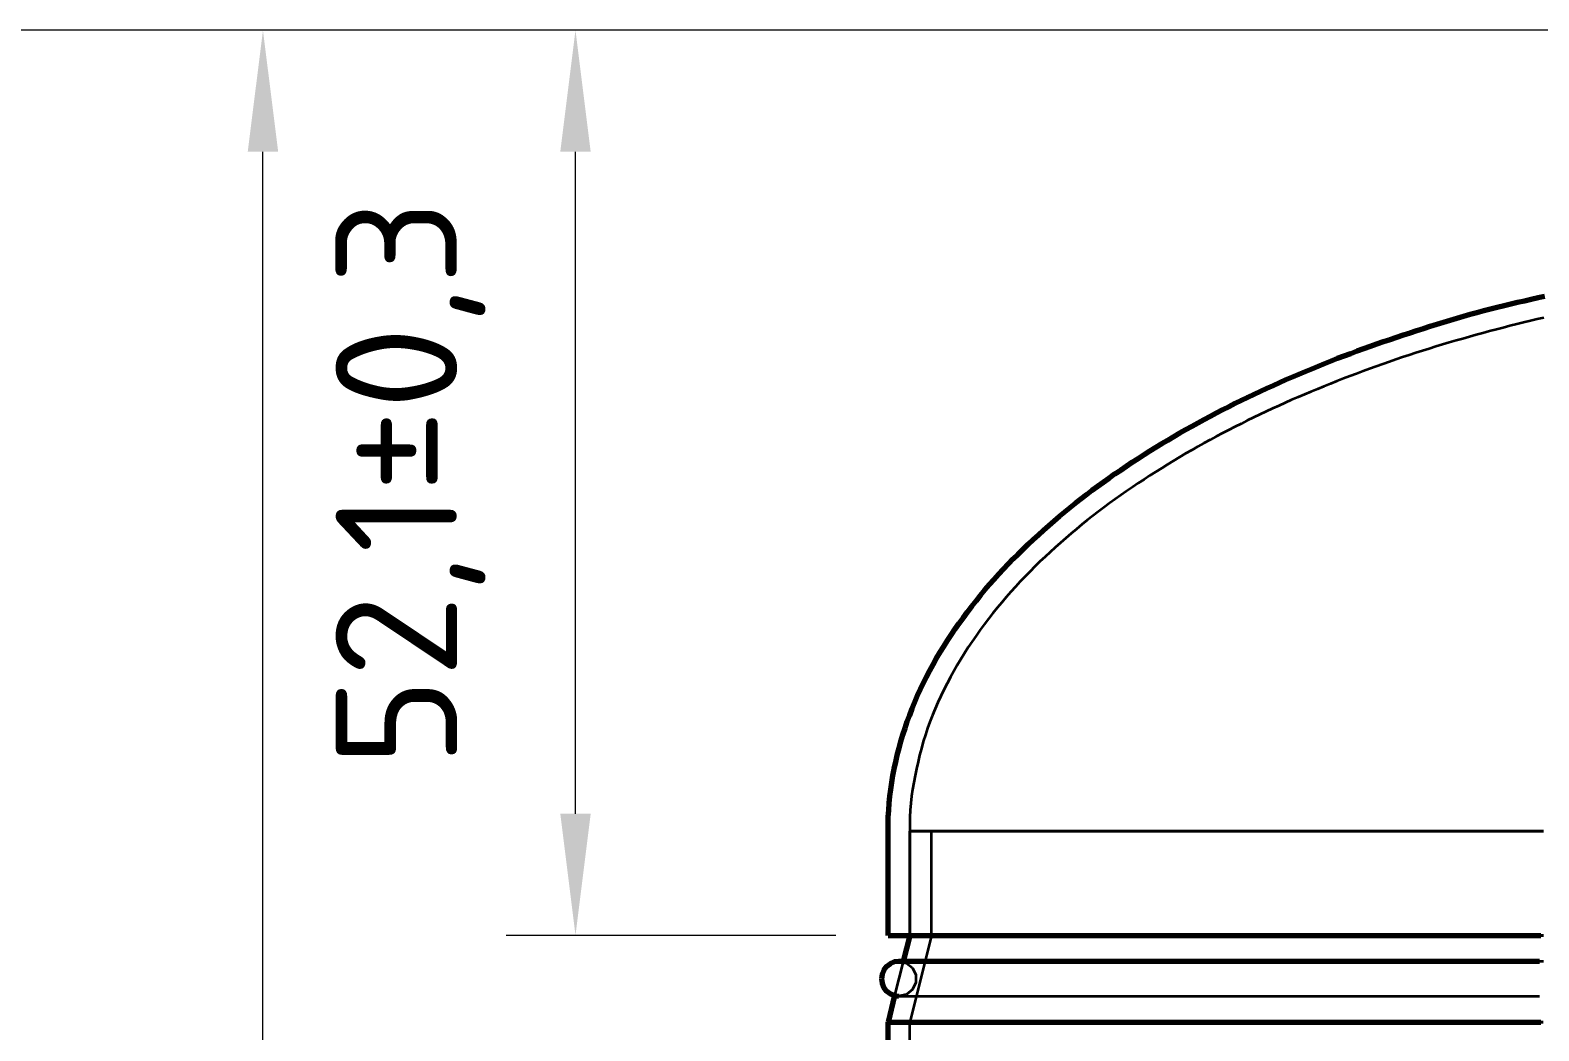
# Model space of a CAD drawing. Header units: millimetres. Extents: x 0 to 1554, y 0 to 420.
# Drawn here: x 65.05 to 108.49, y 294.56 to 323.38 of the extents above; entities that cross this region are included whole.
import ezdxf

# ---------------------------------------------------------------- set-up
doc = ezdxf.new("R2010")
doc.units = ezdxf.units.MM
doc.linetypes.add('IRAM-E-TRAZOS', pattern=[5, 4, -1])
for name, color, linetype, lineweight in [('01-VISIBLE', 7, 'CONTINUOUS', 70), ('02-OCULTA', 4, 'IRAM-E-TRAZOS', 35), ('04-COTA', 3, 'CONTINUOUS', 18)]:
    doc.layers.add(name, color=color, linetype=linetype, lineweight=lineweight)
doc.styles.add('ISO3098', font='isocpeur.ttf')
doc.dimstyles.new('FLAMA-IRAM', dxfattribs={"dimtxt": 3.5, "dimasz": 3.5, "dimexe": 2, "dimexo": 1.5, "dimgap": 1, "dimtad": 1, "dimdec": 1, "dimtxsty": 'ISO3098', "dimblk": 'IRAM_FLECHA', "dimblk1": 'IRAM_FLECHA', "dimblk2": 'IRAM_FLECHA', "dimcen": 2.5, "dimclrd": 256, "dimclre": 256, "dimclrt": 256, "dimazin": 3, "dimtfac": 1, "dimtmove": 0, "dimatfit": 3, "dimlwd": 18, "dimlwe": 18})

# ---------------------------------------------------------------- blocks, each defined once
blk = doc.blocks.new('IRAM_FLECHA')
blk.add_solid([(0, 0), (-1, 0.125), (-1, -0.125)])

msp = doc.modelspace()

# ---------------------------------------------------------------- linework, layer by layer
at = {"layer": '01-VISIBLE'}
for p, q in [((89.75, 297.306), (89.75, 300.306)), ((90.375, 297.306), (90.188, 296.556)), ((89.941, 295.571), (89.75, 294.806)), ((89.75, 166.625), (89.75, 294.806))]:
    msp.add_line(p, q, dxfattribs=at)
for points in [[(89.75, 300.306), (89.752, 300.507), (89.759, 300.708), (89.77, 300.909), (89.785, 301.11), (89.805, 301.31), (89.83, 301.51), (89.859, 301.709), (89.892, 301.907), (89.929, 302.105), (89.971, 302.302), (90.017, 302.498), (90.067, 302.693), (90.12, 302.887), (90.178, 303.079), (90.24, 303.271), (90.305, 303.461), (90.374, 303.65), (90.447, 303.838), (90.523, 304.024), (90.603, 304.209), (90.686, 304.392), (90.773, 304.574), (90.863, 304.754), (90.955, 304.932), (91.051, 305.109), (91.151, 305.284), (91.252, 305.458), (91.357, 305.629), (91.465, 305.799), (91.575, 305.968), (91.688, 306.134), (91.803, 306.299), (91.92, 306.463), (92.04, 306.624), (92.162, 306.784), (92.287, 306.942), (92.414, 307.099), (92.542, 307.253), (92.673, 307.406), (92.806, 307.557), (92.94, 307.707), (93.077, 307.855), (93.215, 308.001), (93.355, 308.146), (93.497, 308.288), (93.64, 308.43), (93.785, 308.569), (93.931, 308.707), (94.079, 308.844), (94.229, 308.979), (94.379, 309.112), (94.531, 309.243), (94.685, 309.374), (94.84, 309.502), (94.996, 309.629), (95.153, 309.755), (95.311, 309.879), (95.471, 310.001), (95.632, 310.123), (95.793, 310.242), (95.956, 310.361), (96.12, 310.477), (96.285, 310.593), (96.45, 310.707), (96.617, 310.82), (96.785, 310.931), (96.953, 311.041), (97.123, 311.15), (97.293, 311.257), (97.464, 311.363), (97.636, 311.468), (97.808, 311.571), (97.982, 311.673), (98.156, 311.774), (98.33, 311.874), (98.506, 311.972), (98.682, 312.07), (98.859, 312.166), (99.036, 312.261), (99.214, 312.354), (99.393, 312.447), (99.572, 312.538), (99.752, 312.628), (99.933, 312.717), (100.113, 312.805), (100.295, 312.892), (100.477, 312.978), (100.66, 313.062), (100.843, 313.146), (101.026, 313.228), (101.21, 313.31), (101.395, 313.39), (101.579, 313.47), (101.765, 313.548), (101.951, 313.625), (102.137, 313.702), (102.323, 313.777), (102.511, 313.851), (102.698, 313.924), (102.886, 313.996), (103.074, 314.066), (103.263, 314.136), (103.452, 314.205), (103.642, 314.273), (103.831, 314.34), (104.021, 314.406), (104.212, 314.471), (104.402, 314.535), (104.593, 314.599), (104.784, 314.662), (104.976, 314.724), (105.167, 314.786), (105.359, 314.847), (105.551, 314.908), (105.743, 314.967), (105.935, 315.026), (106.128, 315.083), (106.322, 315.139), (106.515, 315.193), (106.71, 315.246), (106.904, 315.297), (107.099, 315.348), (107.294, 315.396), (107.49, 315.444), (107.685, 315.491), (107.881, 315.537), (108.077, 315.583), (108.273, 315.627), (108.47, 315.672), (108.666, 315.716)], [(89.75, 297.306), (89.95, 297.306), (90.15, 297.306), (90.35, 297.306), (90.55, 297.306), (90.75, 297.306), (90.95, 297.306), (91.15, 297.306), (91.35, 297.306), (91.55, 297.306), (91.75, 297.306), (91.95, 297.306), (92.15, 297.306), (92.35, 297.306), (92.55, 297.306), (92.75, 297.306), (92.95, 297.306), (93.15, 297.306), (93.35, 297.306), (93.55, 297.306), (93.75, 297.306), (93.95, 297.306), (94.15, 297.306), (94.35, 297.306), (94.55, 297.306), (94.75, 297.306), (94.95, 297.306), (95.15, 297.306), (95.35, 297.306), (95.55, 297.306), (95.75, 297.306), (95.95, 297.306), (96.15, 297.306), (96.35, 297.306), (96.55, 297.306), (96.75, 297.306), (96.95, 297.306), (97.15, 297.306), (97.35, 297.306), (97.55, 297.306), (97.75, 297.306), (97.95, 297.306), (98.15, 297.306), (98.35, 297.306), (98.55, 297.306), (98.75, 297.306), (98.95, 297.306), (99.15, 297.306), (99.35, 297.306), (99.55, 297.306), (99.75, 297.306), (99.95, 297.306), (100.15, 297.306), (100.35, 297.306), (100.55, 297.306), (100.75, 297.306), (100.95, 297.306), (101.15, 297.306), (101.35, 297.306), (101.55, 297.306), (101.75, 297.306), (101.95, 297.306), (102.15, 297.306), (102.35, 297.306), (102.55, 297.306), (102.75, 297.306), (102.95, 297.306), (103.15, 297.306), (103.35, 297.306), (103.55, 297.306), (103.75, 297.306), (103.95, 297.306), (104.15, 297.306), (104.35, 297.306), (104.55, 297.306), (104.75, 297.306), (104.95, 297.306), (105.15, 297.306), (105.35, 297.306), (105.55, 297.306), (105.75, 297.306), (105.95, 297.306), (106.15, 297.306), (106.35, 297.306), (106.55, 297.306), (106.75, 297.306), (106.95, 297.306), (107.15, 297.306), (107.35, 297.306), (107.55, 297.306), (107.75, 297.306), (107.95, 297.306), (108.15, 297.306), (108.35, 297.306), (108.55, 297.306)], [(90.062, 296.556), (89.933, 296.539), (89.812, 296.489), (89.709, 296.41), (89.629, 296.306), (89.58, 296.185), (89.562, 296.056)], [(90.188, 296.556), (90.167, 296.556), (90.146, 296.556), (90.125, 296.556), (90.104, 296.556), (90.083, 296.556), (90.062, 296.556)], [(108.515, 296.556), (108.315, 296.556), (108.114, 296.556), (107.913, 296.556), (107.713, 296.556), (107.512, 296.556), (107.312, 296.556), (107.111, 296.556), (106.911, 296.556), (106.71, 296.556), (106.509, 296.556), (106.309, 296.556), (106.108, 296.556), (105.908, 296.556), (105.707, 296.556), (105.507, 296.556), (105.306, 296.556), (105.105, 296.556), (104.905, 296.556), (104.704, 296.556), (104.504, 296.556), (104.303, 296.556), (104.103, 296.556), (103.902, 296.556), (103.701, 296.556), (103.501, 296.556), (103.3, 296.556), (103.1, 296.556), (102.899, 296.556), (102.699, 296.556), (102.498, 296.556), (102.297, 296.556), (102.097, 296.556), (101.896, 296.556), (101.696, 296.556), (101.495, 296.556), (101.295, 296.556), (101.094, 296.556), (100.893, 296.556), (100.693, 296.556), (100.492, 296.556), (100.292, 296.556), (100.091, 296.556), (99.891, 296.556), (99.69, 296.556), (99.489, 296.556), (99.289, 296.556), (99.088, 296.556), (98.888, 296.556), (98.687, 296.556), (98.487, 296.556), (98.286, 296.556), (98.085, 296.556), (97.885, 296.556), (97.684, 296.556), (97.484, 296.556), (97.283, 296.556), (97.083, 296.556), (96.882, 296.556), (96.681, 296.556), (96.481, 296.556), (96.28, 296.556), (96.08, 296.556), (95.879, 296.556), (95.679, 296.556), (95.478, 296.556), (95.277, 296.556), (95.077, 296.556), (94.876, 296.556), (94.676, 296.556), (94.475, 296.556), (94.275, 296.556), (94.074, 296.556), (93.873, 296.556), (93.673, 296.556), (93.472, 296.556), (93.272, 296.556), (93.071, 296.556), (92.871, 296.556), (92.67, 296.556), (92.469, 296.556), (92.269, 296.556), (92.068, 296.556), (91.868, 296.556), (91.667, 296.556), (91.467, 296.556), (91.266, 296.556), (91.065, 296.556), (90.865, 296.556), (90.664, 296.556), (90.464, 296.556), (90.263, 296.556), (90.062, 296.556)], [(89.562, 296.056), (89.58, 295.927), (89.629, 295.806), (89.709, 295.703), (89.812, 295.623), (89.933, 295.573), (90.062, 295.556)], [(89.75, 294.806), (89.95, 294.806), (90.15, 294.806), (90.35, 294.806), (90.55, 294.806), (90.75, 294.806), (90.95, 294.806), (91.15, 294.806), (91.35, 294.806), (91.55, 294.806), (91.75, 294.806), (91.95, 294.806), (92.15, 294.806), (92.35, 294.806), (92.55, 294.806), (92.75, 294.806), (92.95, 294.806), (93.15, 294.806), (93.35, 294.806), (93.55, 294.806), (93.75, 294.806), (93.95, 294.806), (94.15, 294.806), (94.35, 294.806), (94.55, 294.806), (94.75, 294.806), (94.95, 294.806), (95.15, 294.806), (95.35, 294.806), (95.55, 294.806), (95.75, 294.806), (95.95, 294.806), (96.15, 294.806), (96.35, 294.806), (96.55, 294.806), (96.75, 294.806), (96.95, 294.806), (97.15, 294.806), (97.35, 294.806), (97.55, 294.806), (97.75, 294.806), (97.95, 294.806), (98.15, 294.806), (98.35, 294.806), (98.55, 294.806), (98.75, 294.806), (98.95, 294.806), (99.15, 294.806), (99.35, 294.806), (99.55, 294.806), (99.75, 294.806), (99.95, 294.806), (100.15, 294.806), (100.35, 294.806), (100.55, 294.806), (100.75, 294.806), (100.95, 294.806), (101.15, 294.806), (101.35, 294.806), (101.55, 294.806), (101.75, 294.806), (101.95, 294.806), (102.15, 294.806), (102.35, 294.806), (102.55, 294.806), (102.75, 294.806), (102.95, 294.806), (103.15, 294.806), (103.35, 294.806), (103.55, 294.806), (103.75, 294.806), (103.95, 294.806), (104.15, 294.806), (104.35, 294.806), (104.55, 294.806), (104.75, 294.806), (104.95, 294.806), (105.15, 294.806), (105.35, 294.806), (105.55, 294.806), (105.75, 294.806), (105.95, 294.806), (106.15, 294.806), (106.35, 294.806), (106.55, 294.806), (106.75, 294.806), (106.95, 294.806), (107.15, 294.806), (107.35, 294.806), (107.55, 294.806), (107.75, 294.806), (107.95, 294.806), (108.15, 294.806), (108.35, 294.806), (108.55, 294.806)]]:
    msp.add_lwpolyline(points, dxfattribs=at)
at = {"layer": '02-OCULTA'}
for p, q in [((90.375, 297.306), (90.375, 300.306)), ((90.375, 300.306), (90.375, 297.306)), ((91, 297.306), (91, 300.306)), ((91, 297.306), (90.375, 294.806)), ((90.188, 296.556), (89.941, 295.571)), ((90.375, 166.625), (90.375, 294.806))]:
    msp.add_line(p, q, dxfattribs=at)
for points in [[(108.64, 315.094), (108.444, 315.048), (108.248, 315.002), (108.052, 314.955), (107.856, 314.906), (107.661, 314.857), (107.466, 314.807), (107.271, 314.757), (107.076, 314.705), (106.882, 314.652), (106.688, 314.599), (106.494, 314.545), (106.3, 314.49), (106.107, 314.434), (105.914, 314.377), (105.721, 314.319), (105.528, 314.26), (105.336, 314.201), (105.144, 314.14), (104.952, 314.078), (104.76, 314.016), (104.569, 313.953), (104.378, 313.888), (104.188, 313.823), (103.998, 313.757), (103.808, 313.69), (103.618, 313.621), (103.429, 313.552), (103.24, 313.482), (103.052, 313.411), (102.864, 313.339), (102.676, 313.266), (102.489, 313.192), (102.302, 313.116), (102.116, 313.04), (101.93, 312.963), (101.744, 312.884), (101.559, 312.805), (101.374, 312.724), (101.19, 312.643), (101.007, 312.56), (100.824, 312.476), (100.641, 312.391), (100.459, 312.305), (100.277, 312.218), (100.096, 312.13), (99.916, 312.04), (99.736, 311.95), (99.557, 311.858), (99.378, 311.765), (99.2, 311.67), (99.023, 311.575), (98.846, 311.478), (98.671, 311.38), (98.495, 311.281), (98.321, 311.18), (98.147, 311.078), (97.974, 310.975), (97.802, 310.871), (97.631, 310.765), (97.46, 310.658), (97.29, 310.549), (97.122, 310.439), (96.954, 310.328), (96.787, 310.215), (96.621, 310.101), (96.456, 309.985), (96.292, 309.868), (96.129, 309.75), (95.968, 309.63), (95.807, 309.508), (95.648, 309.385), (95.489, 309.261), (95.332, 309.134), (95.177, 309.007), (95.022, 308.878), (94.869, 308.747), (94.717, 308.614), (94.567, 308.48), (94.418, 308.345), (94.271, 308.207), (94.125, 308.068), (93.982, 307.927), (93.839, 307.784), (93.699, 307.64), (93.56, 307.494), (93.423, 307.346), (93.288, 307.197), (93.155, 307.046), (93.025, 306.893), (92.896, 306.738), (92.769, 306.581), (92.645, 306.423), (92.523, 306.262), (92.403, 306.1), (92.286, 305.936), (92.172, 305.771), (92.06, 305.603), (91.951, 305.433), (91.846, 305.262), (91.743, 305.089), (91.643, 304.914), (91.546, 304.737), (91.452, 304.559), (91.361, 304.38), (91.273, 304.198), (91.189, 304.016), (91.108, 303.831), (91.03, 303.645), (90.957, 303.458), (90.888, 303.268), (90.825, 303.077), (90.766, 302.885), (90.712, 302.691), (90.661, 302.496), (90.615, 302.3), (90.572, 302.103), (90.531, 301.906), (90.493, 301.708), (90.457, 301.51), (90.426, 301.311), (90.403, 301.111), (90.388, 300.91), (90.38, 300.709), (90.376, 300.507), (90.375, 300.306)], [(108.62, 300.306), (108.42, 300.306), (108.219, 300.306), (108.019, 300.306), (107.818, 300.306), (107.618, 300.306), (107.417, 300.306), (107.217, 300.306), (107.016, 300.306), (106.816, 300.306), (106.615, 300.306), (106.415, 300.306), (106.214, 300.306), (106.014, 300.306), (105.813, 300.306), (105.613, 300.306), (105.412, 300.306), (105.212, 300.306), (105.011, 300.306), (104.811, 300.306), (104.61, 300.306), (104.41, 300.306), (104.209, 300.306), (104.009, 300.306), (103.808, 300.306), (103.608, 300.306), (103.407, 300.306), (103.207, 300.306), (103.006, 300.306), (102.806, 300.306), (102.605, 300.306), (102.405, 300.306), (102.204, 300.306), (102.004, 300.306), (101.803, 300.306), (101.603, 300.306), (101.402, 300.306), (101.202, 300.306), (101.001, 300.306), (100.801, 300.306), (100.6, 300.306), (100.4, 300.306), (100.199, 300.306), (99.999, 300.306), (99.798, 300.306), (99.598, 300.306), (99.397, 300.306), (99.197, 300.306), (98.996, 300.306), (98.796, 300.306), (98.595, 300.306), (98.395, 300.306), (98.194, 300.306), (97.994, 300.306), (97.793, 300.306), (97.593, 300.306), (97.392, 300.306), (97.192, 300.306), (96.991, 300.306), (96.791, 300.306), (96.59, 300.306), (96.39, 300.306), (96.189, 300.306), (95.989, 300.306), (95.788, 300.306), (95.588, 300.306), (95.387, 300.306), (95.187, 300.306), (94.986, 300.306), (94.786, 300.306), (94.585, 300.306), (94.385, 300.306), (94.184, 300.306), (93.984, 300.306), (93.783, 300.306), (93.583, 300.306), (93.382, 300.306), (93.182, 300.306), (92.981, 300.306), (92.781, 300.306), (92.58, 300.306), (92.38, 300.306), (92.179, 300.306), (91.979, 300.306), (91.778, 300.306), (91.578, 300.306), (91.377, 300.306), (91.177, 300.306), (90.976, 300.306), (90.776, 300.306), (90.575, 300.306), (90.375, 300.306)], [(90.375, 300.306), (90.575, 300.306), (90.776, 300.306), (90.976, 300.306), (91.177, 300.306), (91.377, 300.306), (91.578, 300.306), (91.778, 300.306), (91.979, 300.306), (92.179, 300.306), (92.38, 300.306), (92.58, 300.306), (92.781, 300.306), (92.981, 300.306), (93.182, 300.306), (93.382, 300.306), (93.583, 300.306), (93.783, 300.306), (93.984, 300.306), (94.184, 300.306), (94.385, 300.306), (94.585, 300.306), (94.786, 300.306), (94.986, 300.306), (95.187, 300.306), (95.387, 300.306), (95.588, 300.306), (95.788, 300.306), (95.989, 300.306), (96.189, 300.306), (96.39, 300.306), (96.59, 300.306), (96.791, 300.306), (96.991, 300.306), (97.192, 300.306), (97.392, 300.306), (97.593, 300.306), (97.793, 300.306), (97.994, 300.306), (98.194, 300.306), (98.395, 300.306), (98.595, 300.306), (98.796, 300.306), (98.996, 300.306), (99.197, 300.306), (99.397, 300.306), (99.598, 300.306), (99.798, 300.306), (99.999, 300.306), (100.199, 300.306), (100.4, 300.306), (100.6, 300.306), (100.801, 300.306), (101.001, 300.306), (101.202, 300.306), (101.402, 300.306), (101.603, 300.306), (101.803, 300.306), (102.004, 300.306), (102.204, 300.306), (102.405, 300.306), (102.605, 300.306), (102.806, 300.306), (103.006, 300.306), (103.207, 300.306), (103.407, 300.306), (103.608, 300.306), (103.808, 300.306), (104.009, 300.306), (104.209, 300.306), (104.41, 300.306), (104.61, 300.306), (104.811, 300.306), (105.011, 300.306), (105.212, 300.306), (105.412, 300.306), (105.613, 300.306), (105.813, 300.306), (106.014, 300.306), (106.214, 300.306), (106.415, 300.306), (106.615, 300.306), (106.816, 300.306), (107.016, 300.306), (107.217, 300.306), (107.417, 300.306), (107.618, 300.306), (107.818, 300.306), (108.019, 300.306), (108.219, 300.306), (108.42, 300.306), (108.62, 300.306)], [(108.63, 300.306), (108.429, 300.306), (108.229, 300.306), (108.029, 300.306), (107.828, 300.306), (107.628, 300.306), (107.428, 300.306), (107.227, 300.306), (107.027, 300.306), (106.827, 300.306), (106.626, 300.306), (106.426, 300.306), (106.226, 300.306), (106.025, 300.306), (105.825, 300.306), (105.625, 300.306), (105.424, 300.306), (105.224, 300.306), (105.024, 300.306), (104.823, 300.306), (104.623, 300.306), (104.423, 300.306), (104.222, 300.306), (104.022, 300.306), (103.822, 300.306), (103.621, 300.306), (103.421, 300.306), (103.221, 300.306), (103.02, 300.306), (102.82, 300.306), (102.62, 300.306), (102.419, 300.306), (102.219, 300.306), (102.019, 300.306), (101.818, 300.306), (101.618, 300.306), (101.418, 300.306), (101.217, 300.306), (101.017, 300.306), (100.816, 300.306), (100.616, 300.306), (100.416, 300.306), (100.215, 300.306), (100.015, 300.306), (99.815, 300.306), (99.614, 300.306), (99.414, 300.306), (99.214, 300.306), (99.013, 300.306), (98.813, 300.306), (98.613, 300.306), (98.412, 300.306), (98.212, 300.306), (98.012, 300.306), (97.811, 300.306), (97.611, 300.306), (97.411, 300.306), (97.21, 300.306), (97.01, 300.306), (96.81, 300.306), (96.609, 300.306), (96.409, 300.306), (96.209, 300.306), (96.008, 300.306), (95.808, 300.306), (95.608, 300.306), (95.407, 300.306), (95.207, 300.306), (95.007, 300.306), (94.806, 300.306), (94.606, 300.306), (94.406, 300.306), (94.205, 300.306), (94.005, 300.306), (93.805, 300.306), (93.604, 300.306), (93.404, 300.306), (93.204, 300.306), (93.003, 300.306), (92.803, 300.306), (92.603, 300.306), (92.402, 300.306), (92.202, 300.306), (92.002, 300.306), (91.801, 300.306), (91.601, 300.306), (91.401, 300.306), (91.2, 300.306), (91, 300.306)], [(91, 300.306), (91.2, 300.306), (91.401, 300.306), (91.601, 300.306), (91.801, 300.306), (92.002, 300.306), (92.202, 300.306), (92.402, 300.306), (92.603, 300.306), (92.803, 300.306), (93.003, 300.306), (93.204, 300.306), (93.404, 300.306), (93.604, 300.306), (93.805, 300.306), (94.005, 300.306), (94.205, 300.306), (94.406, 300.306), (94.606, 300.306), (94.806, 300.306), (95.007, 300.306), (95.207, 300.306), (95.407, 300.306), (95.608, 300.306), (95.808, 300.306), (96.008, 300.306), (96.209, 300.306), (96.409, 300.306), (96.609, 300.306), (96.81, 300.306), (97.01, 300.306), (97.21, 300.306), (97.411, 300.306), (97.611, 300.306), (97.811, 300.306), (98.012, 300.306), (98.212, 300.306), (98.412, 300.306), (98.613, 300.306), (98.813, 300.306), (99.013, 300.306), (99.214, 300.306), (99.414, 300.306), (99.614, 300.306), (99.815, 300.306), (100.015, 300.306), (100.215, 300.306), (100.416, 300.306), (100.616, 300.306), (100.816, 300.306), (101.017, 300.306), (101.217, 300.306), (101.418, 300.306), (101.618, 300.306), (101.818, 300.306), (102.019, 300.306), (102.219, 300.306), (102.419, 300.306), (102.62, 300.306), (102.82, 300.306), (103.02, 300.306), (103.221, 300.306), (103.421, 300.306), (103.621, 300.306), (103.822, 300.306), (104.022, 300.306), (104.222, 300.306), (104.423, 300.306), (104.623, 300.306), (104.823, 300.306), (105.024, 300.306), (105.224, 300.306), (105.424, 300.306), (105.625, 300.306), (105.825, 300.306), (106.025, 300.306), (106.226, 300.306), (106.426, 300.306), (106.626, 300.306), (106.827, 300.306), (107.027, 300.306), (107.227, 300.306), (107.428, 300.306), (107.628, 300.306), (107.828, 300.306), (108.029, 300.306), (108.229, 300.306), (108.429, 300.306), (108.63, 300.306)], [(108.55, 297.306), (108.35, 297.306), (108.15, 297.306), (107.95, 297.306), (107.75, 297.306), (107.55, 297.306), (107.35, 297.306), (107.15, 297.306), (106.95, 297.306), (106.75, 297.306), (106.55, 297.306), (106.35, 297.306), (106.15, 297.306), (105.95, 297.306), (105.75, 297.306), (105.55, 297.306), (105.35, 297.306), (105.15, 297.306), (104.95, 297.306), (104.75, 297.306), (104.55, 297.306), (104.35, 297.306), (104.15, 297.306), (103.95, 297.306), (103.75, 297.306), (103.55, 297.306), (103.35, 297.306), (103.15, 297.306), (102.95, 297.306), (102.75, 297.306), (102.55, 297.306), (102.35, 297.306), (102.15, 297.306), (101.95, 297.306), (101.75, 297.306), (101.55, 297.306), (101.35, 297.306), (101.15, 297.306), (100.95, 297.306), (100.75, 297.306), (100.55, 297.306), (100.35, 297.306), (100.15, 297.306), (99.95, 297.306), (99.75, 297.306), (99.55, 297.306), (99.35, 297.306), (99.15, 297.306), (98.95, 297.306), (98.75, 297.306), (98.55, 297.306), (98.35, 297.306), (98.15, 297.306), (97.95, 297.306), (97.75, 297.306), (97.55, 297.306), (97.35, 297.306), (97.15, 297.306), (96.95, 297.306), (96.75, 297.306), (96.55, 297.306), (96.35, 297.306), (96.15, 297.306), (95.95, 297.306), (95.75, 297.306), (95.55, 297.306), (95.35, 297.306), (95.15, 297.306), (94.95, 297.306), (94.75, 297.306), (94.55, 297.306), (94.35, 297.306), (94.15, 297.306), (93.95, 297.306), (93.75, 297.306), (93.55, 297.306), (93.35, 297.306), (93.15, 297.306), (92.95, 297.306), (92.75, 297.306), (92.55, 297.306), (92.35, 297.306), (92.15, 297.306), (91.95, 297.306), (91.75, 297.306), (91.55, 297.306), (91.35, 297.306), (91.15, 297.306), (90.95, 297.306), (90.75, 297.306), (90.55, 297.306), (90.35, 297.306), (90.15, 297.306), (89.95, 297.306), (89.75, 297.306)], [(108.62, 297.306), (108.42, 297.306), (108.219, 297.306), (108.019, 297.306), (107.818, 297.306), (107.618, 297.306), (107.417, 297.306), (107.217, 297.306), (107.016, 297.306), (106.816, 297.306), (106.615, 297.306), (106.415, 297.306), (106.214, 297.306), (106.014, 297.306), (105.813, 297.306), (105.613, 297.306), (105.412, 297.306), (105.212, 297.306), (105.011, 297.306), (104.811, 297.306), (104.61, 297.306), (104.41, 297.306), (104.209, 297.306), (104.009, 297.306), (103.808, 297.306), (103.608, 297.306), (103.407, 297.306), (103.207, 297.306), (103.006, 297.306), (102.806, 297.306), (102.605, 297.306), (102.405, 297.306), (102.204, 297.306), (102.004, 297.306), (101.803, 297.306), (101.603, 297.306), (101.402, 297.306), (101.202, 297.306), (101.001, 297.306), (100.801, 297.306), (100.6, 297.306), (100.4, 297.306), (100.199, 297.306), (99.999, 297.306), (99.798, 297.306), (99.598, 297.306), (99.397, 297.306), (99.197, 297.306), (98.996, 297.306), (98.796, 297.306), (98.595, 297.306), (98.395, 297.306), (98.194, 297.306), (97.994, 297.306), (97.793, 297.306), (97.593, 297.306), (97.392, 297.306), (97.192, 297.306), (96.991, 297.306), (96.791, 297.306), (96.59, 297.306), (96.39, 297.306), (96.189, 297.306), (95.989, 297.306), (95.788, 297.306), (95.588, 297.306), (95.387, 297.306), (95.187, 297.306), (94.986, 297.306), (94.786, 297.306), (94.585, 297.306), (94.385, 297.306), (94.184, 297.306), (93.984, 297.306), (93.783, 297.306), (93.583, 297.306), (93.382, 297.306), (93.182, 297.306), (92.981, 297.306), (92.781, 297.306), (92.58, 297.306), (92.38, 297.306), (92.179, 297.306), (91.979, 297.306), (91.778, 297.306), (91.578, 297.306), (91.377, 297.306), (91.177, 297.306), (90.976, 297.306), (90.776, 297.306), (90.575, 297.306), (90.375, 297.306)], [(90.375, 297.306), (90.575, 297.306), (90.776, 297.306), (90.976, 297.306), (91.177, 297.306), (91.377, 297.306), (91.578, 297.306), (91.778, 297.306), (91.979, 297.306), (92.179, 297.306), (92.38, 297.306), (92.58, 297.306), (92.781, 297.306), (92.981, 297.306), (93.182, 297.306), (93.382, 297.306), (93.583, 297.306), (93.783, 297.306), (93.984, 297.306), (94.184, 297.306), (94.385, 297.306), (94.585, 297.306), (94.786, 297.306), (94.986, 297.306), (95.187, 297.306), (95.387, 297.306), (95.588, 297.306), (95.788, 297.306), (95.989, 297.306), (96.189, 297.306), (96.39, 297.306), (96.59, 297.306), (96.791, 297.306), (96.991, 297.306), (97.192, 297.306), (97.392, 297.306), (97.593, 297.306), (97.793, 297.306), (97.994, 297.306), (98.194, 297.306), (98.395, 297.306), (98.595, 297.306), (98.796, 297.306), (98.996, 297.306), (99.197, 297.306), (99.397, 297.306), (99.598, 297.306), (99.798, 297.306), (99.999, 297.306), (100.199, 297.306), (100.4, 297.306), (100.6, 297.306), (100.801, 297.306), (101.001, 297.306), (101.202, 297.306), (101.402, 297.306), (101.603, 297.306), (101.803, 297.306), (102.004, 297.306), (102.204, 297.306), (102.405, 297.306), (102.605, 297.306), (102.806, 297.306), (103.006, 297.306), (103.207, 297.306), (103.407, 297.306), (103.608, 297.306), (103.808, 297.306), (104.009, 297.306), (104.209, 297.306), (104.41, 297.306), (104.61, 297.306), (104.811, 297.306), (105.011, 297.306), (105.212, 297.306), (105.412, 297.306), (105.613, 297.306), (105.813, 297.306), (106.014, 297.306), (106.214, 297.306), (106.415, 297.306), (106.615, 297.306), (106.816, 297.306), (107.016, 297.306), (107.217, 297.306), (107.417, 297.306), (107.618, 297.306), (107.818, 297.306), (108.019, 297.306), (108.219, 297.306), (108.42, 297.306), (108.62, 297.306)], [(108.62, 297.306), (108.42, 297.306), (108.219, 297.306), (108.019, 297.306), (107.818, 297.306), (107.618, 297.306), (107.417, 297.306), (107.217, 297.306), (107.016, 297.306), (106.816, 297.306), (106.615, 297.306), (106.415, 297.306), (106.214, 297.306), (106.014, 297.306), (105.813, 297.306), (105.613, 297.306), (105.412, 297.306), (105.212, 297.306), (105.011, 297.306), (104.811, 297.306), (104.61, 297.306), (104.41, 297.306), (104.209, 297.306), (104.009, 297.306), (103.808, 297.306), (103.608, 297.306), (103.407, 297.306), (103.207, 297.306), (103.006, 297.306), (102.806, 297.306), (102.605, 297.306), (102.405, 297.306), (102.204, 297.306), (102.004, 297.306), (101.803, 297.306), (101.603, 297.306), (101.402, 297.306), (101.202, 297.306), (101.001, 297.306), (100.801, 297.306), (100.6, 297.306), (100.4, 297.306), (100.199, 297.306), (99.999, 297.306), (99.798, 297.306), (99.598, 297.306), (99.397, 297.306), (99.197, 297.306), (98.996, 297.306), (98.796, 297.306), (98.595, 297.306), (98.395, 297.306), (98.194, 297.306), (97.994, 297.306), (97.793, 297.306), (97.593, 297.306), (97.392, 297.306), (97.192, 297.306), (96.991, 297.306), (96.791, 297.306), (96.59, 297.306), (96.39, 297.306), (96.189, 297.306), (95.989, 297.306), (95.788, 297.306), (95.588, 297.306), (95.387, 297.306), (95.187, 297.306), (94.986, 297.306), (94.786, 297.306), (94.585, 297.306), (94.385, 297.306), (94.184, 297.306), (93.984, 297.306), (93.783, 297.306), (93.583, 297.306), (93.382, 297.306), (93.182, 297.306), (92.981, 297.306), (92.781, 297.306), (92.58, 297.306), (92.38, 297.306), (92.179, 297.306), (91.979, 297.306), (91.778, 297.306), (91.578, 297.306), (91.377, 297.306), (91.177, 297.306), (90.976, 297.306), (90.776, 297.306), (90.575, 297.306), (90.375, 297.306)], [(90.375, 297.306), (90.575, 297.306), (90.776, 297.306), (90.976, 297.306), (91.177, 297.306), (91.377, 297.306), (91.578, 297.306), (91.778, 297.306), (91.979, 297.306), (92.179, 297.306), (92.38, 297.306), (92.58, 297.306), (92.781, 297.306), (92.981, 297.306), (93.182, 297.306), (93.382, 297.306), (93.583, 297.306), (93.783, 297.306), (93.984, 297.306), (94.184, 297.306), (94.385, 297.306), (94.585, 297.306), (94.786, 297.306), (94.986, 297.306), (95.187, 297.306), (95.387, 297.306), (95.588, 297.306), (95.788, 297.306), (95.989, 297.306), (96.189, 297.306), (96.39, 297.306), (96.59, 297.306), (96.791, 297.306), (96.991, 297.306), (97.192, 297.306), (97.392, 297.306), (97.593, 297.306), (97.793, 297.306), (97.994, 297.306), (98.194, 297.306), (98.395, 297.306), (98.595, 297.306), (98.796, 297.306), (98.996, 297.306), (99.197, 297.306), (99.397, 297.306), (99.598, 297.306), (99.798, 297.306), (99.999, 297.306), (100.199, 297.306), (100.4, 297.306), (100.6, 297.306), (100.801, 297.306), (101.001, 297.306), (101.202, 297.306), (101.402, 297.306), (101.603, 297.306), (101.803, 297.306), (102.004, 297.306), (102.204, 297.306), (102.405, 297.306), (102.605, 297.306), (102.806, 297.306), (103.006, 297.306), (103.207, 297.306), (103.407, 297.306), (103.608, 297.306), (103.808, 297.306), (104.009, 297.306), (104.209, 297.306), (104.41, 297.306), (104.61, 297.306), (104.811, 297.306), (105.011, 297.306), (105.212, 297.306), (105.412, 297.306), (105.613, 297.306), (105.813, 297.306), (106.014, 297.306), (106.214, 297.306), (106.415, 297.306), (106.615, 297.306), (106.816, 297.306), (107.016, 297.306), (107.217, 297.306), (107.417, 297.306), (107.618, 297.306), (107.818, 297.306), (108.019, 297.306), (108.219, 297.306), (108.42, 297.306), (108.62, 297.306)], [(108.63, 297.306), (108.429, 297.306), (108.229, 297.306), (108.029, 297.306), (107.828, 297.306), (107.628, 297.306), (107.428, 297.306), (107.227, 297.306), (107.027, 297.306), (106.827, 297.306), (106.626, 297.306), (106.426, 297.306), (106.226, 297.306), (106.025, 297.306), (105.825, 297.306), (105.625, 297.306), (105.424, 297.306), (105.224, 297.306), (105.024, 297.306), (104.823, 297.306), (104.623, 297.306), (104.423, 297.306), (104.222, 297.306), (104.022, 297.306), (103.822, 297.306), (103.621, 297.306), (103.421, 297.306), (103.221, 297.306), (103.02, 297.306), (102.82, 297.306), (102.62, 297.306), (102.419, 297.306), (102.219, 297.306), (102.019, 297.306), (101.818, 297.306), (101.618, 297.306), (101.418, 297.306), (101.217, 297.306), (101.017, 297.306), (100.816, 297.306), (100.616, 297.306), (100.416, 297.306), (100.215, 297.306), (100.015, 297.306), (99.815, 297.306), (99.614, 297.306), (99.414, 297.306), (99.214, 297.306), (99.013, 297.306), (98.813, 297.306), (98.613, 297.306), (98.412, 297.306), (98.212, 297.306), (98.012, 297.306), (97.811, 297.306), (97.611, 297.306), (97.411, 297.306), (97.21, 297.306), (97.01, 297.306), (96.81, 297.306), (96.609, 297.306), (96.409, 297.306), (96.209, 297.306), (96.008, 297.306), (95.808, 297.306), (95.608, 297.306), (95.407, 297.306), (95.207, 297.306), (95.007, 297.306), (94.806, 297.306), (94.606, 297.306), (94.406, 297.306), (94.205, 297.306), (94.005, 297.306), (93.805, 297.306), (93.604, 297.306), (93.404, 297.306), (93.204, 297.306), (93.003, 297.306), (92.803, 297.306), (92.603, 297.306), (92.402, 297.306), (92.202, 297.306), (92.002, 297.306), (91.801, 297.306), (91.601, 297.306), (91.401, 297.306), (91.2, 297.306), (91, 297.306)], [(91, 297.306), (91.2, 297.306), (91.401, 297.306), (91.601, 297.306), (91.801, 297.306), (92.002, 297.306), (92.202, 297.306), (92.402, 297.306), (92.603, 297.306), (92.803, 297.306), (93.003, 297.306), (93.204, 297.306), (93.404, 297.306), (93.604, 297.306), (93.805, 297.306), (94.005, 297.306), (94.205, 297.306), (94.406, 297.306), (94.606, 297.306), (94.806, 297.306), (95.007, 297.306), (95.207, 297.306), (95.407, 297.306), (95.608, 297.306), (95.808, 297.306), (96.008, 297.306), (96.209, 297.306), (96.409, 297.306), (96.609, 297.306), (96.81, 297.306), (97.01, 297.306), (97.21, 297.306), (97.411, 297.306), (97.611, 297.306), (97.811, 297.306), (98.012, 297.306), (98.212, 297.306), (98.412, 297.306), (98.613, 297.306), (98.813, 297.306), (99.013, 297.306), (99.214, 297.306), (99.414, 297.306), (99.614, 297.306), (99.815, 297.306), (100.015, 297.306), (100.215, 297.306), (100.416, 297.306), (100.616, 297.306), (100.816, 297.306), (101.017, 297.306), (101.217, 297.306), (101.418, 297.306), (101.618, 297.306), (101.818, 297.306), (102.019, 297.306), (102.219, 297.306), (102.419, 297.306), (102.62, 297.306), (102.82, 297.306), (103.02, 297.306), (103.221, 297.306), (103.421, 297.306), (103.621, 297.306), (103.822, 297.306), (104.022, 297.306), (104.222, 297.306), (104.423, 297.306), (104.623, 297.306), (104.823, 297.306), (105.024, 297.306), (105.224, 297.306), (105.424, 297.306), (105.625, 297.306), (105.825, 297.306), (106.025, 297.306), (106.226, 297.306), (106.426, 297.306), (106.626, 297.306), (106.827, 297.306), (107.027, 297.306), (107.227, 297.306), (107.428, 297.306), (107.628, 297.306), (107.828, 297.306), (108.029, 297.306), (108.229, 297.306), (108.429, 297.306), (108.63, 297.306)], [(90.062, 296.556), (90.279, 296.507), (90.453, 296.368), (90.55, 296.167), (90.55, 295.945), (90.453, 295.744), (90.279, 295.606), (90.062, 295.556)], [(108.625, 296.556), (108.425, 296.556), (108.224, 296.556), (108.024, 296.556), (107.824, 296.556), (107.623, 296.556), (107.423, 296.556), (107.222, 296.556), (107.022, 296.556), (106.822, 296.556), (106.621, 296.556), (106.421, 296.556), (106.22, 296.556), (106.02, 296.556), (105.819, 296.556), (105.619, 296.556), (105.419, 296.556), (105.218, 296.556), (105.018, 296.556), (104.817, 296.556), (104.617, 296.556), (104.417, 296.556), (104.216, 296.556), (104.016, 296.556), (103.815, 296.556), (103.615, 296.556), (103.415, 296.556), (103.214, 296.556), (103.014, 296.556), (102.813, 296.556), (102.613, 296.556), (102.413, 296.556), (102.212, 296.556), (102.012, 296.556), (101.811, 296.556), (101.611, 296.556), (101.41, 296.556), (101.21, 296.556), (101.01, 296.556), (100.809, 296.556), (100.609, 296.556), (100.408, 296.556), (100.208, 296.556), (100.008, 296.556), (99.807, 296.556), (99.607, 296.556), (99.406, 296.556), (99.206, 296.556), (99.006, 296.556), (98.805, 296.556), (98.605, 296.556), (98.404, 296.556), (98.204, 296.556), (98.003, 296.556), (97.803, 296.556), (97.603, 296.556), (97.402, 296.556), (97.202, 296.556), (97.001, 296.556), (96.801, 296.556), (96.601, 296.556), (96.4, 296.556), (96.2, 296.556), (95.999, 296.556), (95.799, 296.556), (95.599, 296.556), (95.398, 296.556), (95.198, 296.556), (94.997, 296.556), (94.797, 296.556), (94.597, 296.556), (94.396, 296.556), (94.196, 296.556), (93.995, 296.556), (93.795, 296.556), (93.594, 296.556), (93.394, 296.556), (93.194, 296.556), (92.993, 296.556), (92.793, 296.556), (92.592, 296.556), (92.392, 296.556), (92.192, 296.556), (91.991, 296.556), (91.791, 296.556), (91.59, 296.556), (91.39, 296.556), (91.19, 296.556), (90.989, 296.556), (90.789, 296.556), (90.588, 296.556), (90.388, 296.556), (90.188, 296.556)], [(90.062, 295.556), (90.263, 295.556), (90.464, 295.556), (90.664, 295.556), (90.865, 295.556), (91.065, 295.556), (91.266, 295.556), (91.466, 295.556), (91.667, 295.556), (91.868, 295.556), (92.068, 295.556), (92.269, 295.556), (92.469, 295.556), (92.67, 295.556), (92.87, 295.556), (93.071, 295.556), (93.272, 295.556), (93.472, 295.556), (93.673, 295.556), (93.873, 295.556), (94.074, 295.556), (94.275, 295.556), (94.475, 295.556), (94.676, 295.556), (94.876, 295.556), (95.077, 295.556), (95.277, 295.556), (95.478, 295.556), (95.679, 295.556), (95.879, 295.556), (96.08, 295.556), (96.28, 295.556), (96.481, 295.556), (96.681, 295.556), (96.882, 295.556), (97.083, 295.556), (97.283, 295.556), (97.484, 295.556), (97.684, 295.556), (97.885, 295.556), (98.085, 295.556), (98.286, 295.556), (98.487, 295.556), (98.687, 295.556), (98.888, 295.556), (99.088, 295.556), (99.289, 295.556), (99.489, 295.556), (99.69, 295.556), (99.891, 295.556), (100.091, 295.556), (100.292, 295.556), (100.492, 295.556), (100.693, 295.556), (100.893, 295.556), (101.094, 295.556), (101.295, 295.556), (101.495, 295.556), (101.696, 295.556), (101.896, 295.556), (102.097, 295.556), (102.297, 295.556), (102.498, 295.556), (102.699, 295.556), (102.899, 295.556), (103.1, 295.556), (103.3, 295.556), (103.501, 295.556), (103.701, 295.556), (103.902, 295.556), (104.103, 295.556), (104.303, 295.556), (104.504, 295.556), (104.704, 295.556), (104.905, 295.556), (105.105, 295.556), (105.306, 295.556), (105.507, 295.556), (105.707, 295.556), (105.908, 295.556), (106.108, 295.556), (106.309, 295.556), (106.509, 295.556), (106.71, 295.556), (106.911, 295.556), (107.111, 295.556), (107.312, 295.556), (107.512, 295.556), (107.713, 295.556), (107.913, 295.556), (108.114, 295.556), (108.315, 295.556), (108.515, 295.556)], [(90.062, 295.556), (90.263, 295.556), (90.463, 295.556), (90.664, 295.556), (90.865, 295.556), (91.065, 295.556), (91.266, 295.556), (91.466, 295.556), (91.667, 295.556), (91.867, 295.556), (92.068, 295.556), (92.269, 295.556), (92.469, 295.556), (92.67, 295.556), (92.87, 295.556), (93.071, 295.556), (93.271, 295.556), (93.472, 295.556), (93.673, 295.556), (93.873, 295.556), (94.074, 295.556), (94.274, 295.556), (94.475, 295.556), (94.675, 295.556), (94.876, 295.556), (95.077, 295.556), (95.277, 295.556), (95.478, 295.556), (95.678, 295.556), (95.879, 295.556), (96.079, 295.556), (96.28, 295.556), (96.481, 295.556), (96.681, 295.556), (96.882, 295.556), (97.082, 295.556), (97.283, 295.556), (97.484, 295.556), (97.684, 295.556), (97.885, 295.556), (98.085, 295.556), (98.286, 295.556), (98.486, 295.556), (98.687, 295.556), (98.888, 295.556), (99.088, 295.556), (99.289, 295.556), (99.489, 295.556), (99.69, 295.556), (99.89, 295.556), (100.091, 295.556), (100.292, 295.556), (100.492, 295.556), (100.693, 295.556), (100.893, 295.556), (101.094, 295.556), (101.294, 295.556), (101.495, 295.556), (101.696, 295.556), (101.896, 295.556), (102.097, 295.556), (102.297, 295.556), (102.498, 295.556), (102.699, 295.556), (102.899, 295.556), (103.1, 295.556), (103.3, 295.556), (103.501, 295.556), (103.701, 295.556), (103.902, 295.556), (104.103, 295.556), (104.303, 295.556), (104.504, 295.556), (104.704, 295.556), (104.905, 295.556), (105.105, 295.556), (105.306, 295.556), (105.507, 295.556), (105.707, 295.556), (105.908, 295.556), (106.108, 295.556), (106.309, 295.556), (106.509, 295.556), (106.71, 295.556), (106.911, 295.556), (107.111, 295.556), (107.312, 295.556), (107.512, 295.556), (107.713, 295.556), (107.913, 295.556), (108.114, 295.556), (108.315, 295.556), (108.515, 295.556)], [(108.55, 294.806), (108.35, 294.806), (108.15, 294.806), (107.95, 294.806), (107.75, 294.806), (107.55, 294.806), (107.35, 294.806), (107.15, 294.806), (106.95, 294.806), (106.75, 294.806), (106.55, 294.806), (106.35, 294.806), (106.15, 294.806), (105.95, 294.806), (105.75, 294.806), (105.55, 294.806), (105.35, 294.806), (105.15, 294.806), (104.95, 294.806), (104.75, 294.806), (104.55, 294.806), (104.35, 294.806), (104.15, 294.806), (103.95, 294.806), (103.75, 294.806), (103.55, 294.806), (103.35, 294.806), (103.15, 294.806), (102.95, 294.806), (102.75, 294.806), (102.55, 294.806), (102.35, 294.806), (102.15, 294.806), (101.95, 294.806), (101.75, 294.806), (101.55, 294.806), (101.35, 294.806), (101.15, 294.806), (100.95, 294.806), (100.75, 294.806), (100.55, 294.806), (100.35, 294.806), (100.15, 294.806), (99.95, 294.806), (99.75, 294.806), (99.55, 294.806), (99.35, 294.806), (99.15, 294.806), (98.95, 294.806), (98.75, 294.806), (98.55, 294.806), (98.35, 294.806), (98.15, 294.806), (97.95, 294.806), (97.75, 294.806), (97.55, 294.806), (97.35, 294.806), (97.15, 294.806), (96.95, 294.806), (96.75, 294.806), (96.55, 294.806), (96.35, 294.806), (96.15, 294.806), (95.95, 294.806), (95.75, 294.806), (95.55, 294.806), (95.35, 294.806), (95.15, 294.806), (94.95, 294.806), (94.75, 294.806), (94.55, 294.806), (94.35, 294.806), (94.15, 294.806), (93.95, 294.806), (93.75, 294.806), (93.55, 294.806), (93.35, 294.806), (93.15, 294.806), (92.95, 294.806), (92.75, 294.806), (92.55, 294.806), (92.35, 294.806), (92.15, 294.806), (91.95, 294.806), (91.75, 294.806), (91.55, 294.806), (91.35, 294.806), (91.15, 294.806), (90.95, 294.806), (90.75, 294.806), (90.55, 294.806), (90.35, 294.806), (90.15, 294.806), (89.95, 294.806), (89.75, 294.806)], [(108.62, 294.806), (108.42, 294.806), (108.219, 294.806), (108.019, 294.806), (107.818, 294.806), (107.618, 294.806), (107.417, 294.806), (107.217, 294.806), (107.016, 294.806), (106.816, 294.806), (106.615, 294.806), (106.415, 294.806), (106.214, 294.806), (106.014, 294.806), (105.813, 294.806), (105.613, 294.806), (105.412, 294.806), (105.212, 294.806), (105.011, 294.806), (104.811, 294.806), (104.61, 294.806), (104.41, 294.806), (104.209, 294.806), (104.009, 294.806), (103.808, 294.806), (103.608, 294.806), (103.407, 294.806), (103.207, 294.806), (103.006, 294.806), (102.806, 294.806), (102.605, 294.806), (102.405, 294.806), (102.204, 294.806), (102.004, 294.806), (101.803, 294.806), (101.603, 294.806), (101.402, 294.806), (101.202, 294.806), (101.001, 294.806), (100.801, 294.806), (100.6, 294.806), (100.4, 294.806), (100.199, 294.806), (99.999, 294.806), (99.798, 294.806), (99.598, 294.806), (99.397, 294.806), (99.197, 294.806), (98.996, 294.806), (98.796, 294.806), (98.595, 294.806), (98.395, 294.806), (98.194, 294.806), (97.994, 294.806), (97.793, 294.806), (97.593, 294.806), (97.392, 294.806), (97.192, 294.806), (96.991, 294.806), (96.791, 294.806), (96.59, 294.806), (96.39, 294.806), (96.189, 294.806), (95.989, 294.806), (95.788, 294.806), (95.588, 294.806), (95.387, 294.806), (95.187, 294.806), (94.986, 294.806), (94.786, 294.806), (94.585, 294.806), (94.385, 294.806), (94.184, 294.806), (93.984, 294.806), (93.783, 294.806), (93.583, 294.806), (93.382, 294.806), (93.182, 294.806), (92.981, 294.806), (92.781, 294.806), (92.58, 294.806), (92.38, 294.806), (92.179, 294.806), (91.979, 294.806), (91.778, 294.806), (91.578, 294.806), (91.377, 294.806), (91.177, 294.806), (90.976, 294.806), (90.776, 294.806), (90.575, 294.806), (90.375, 294.806)], [(90.375, 294.806), (90.575, 294.806), (90.776, 294.806), (90.976, 294.806), (91.177, 294.806), (91.377, 294.806), (91.578, 294.806), (91.778, 294.806), (91.979, 294.806), (92.179, 294.806), (92.38, 294.806), (92.58, 294.806), (92.781, 294.806), (92.981, 294.806), (93.182, 294.806), (93.382, 294.806), (93.583, 294.806), (93.783, 294.806), (93.984, 294.806), (94.184, 294.806), (94.385, 294.806), (94.585, 294.806), (94.786, 294.806), (94.986, 294.806), (95.187, 294.806), (95.387, 294.806), (95.588, 294.806), (95.788, 294.806), (95.989, 294.806), (96.189, 294.806), (96.39, 294.806), (96.59, 294.806), (96.791, 294.806), (96.991, 294.806), (97.192, 294.806), (97.392, 294.806), (97.593, 294.806), (97.793, 294.806), (97.994, 294.806), (98.194, 294.806), (98.395, 294.806), (98.595, 294.806), (98.796, 294.806), (98.996, 294.806), (99.197, 294.806), (99.397, 294.806), (99.598, 294.806), (99.798, 294.806), (99.999, 294.806), (100.199, 294.806), (100.4, 294.806), (100.6, 294.806), (100.801, 294.806), (101.001, 294.806), (101.202, 294.806), (101.402, 294.806), (101.603, 294.806), (101.803, 294.806), (102.004, 294.806), (102.204, 294.806), (102.405, 294.806), (102.605, 294.806), (102.806, 294.806), (103.006, 294.806), (103.207, 294.806), (103.407, 294.806), (103.608, 294.806), (103.808, 294.806), (104.009, 294.806), (104.209, 294.806), (104.41, 294.806), (104.61, 294.806), (104.811, 294.806), (105.011, 294.806), (105.212, 294.806), (105.412, 294.806), (105.613, 294.806), (105.813, 294.806), (106.014, 294.806), (106.214, 294.806), (106.415, 294.806), (106.615, 294.806), (106.816, 294.806), (107.016, 294.806), (107.217, 294.806), (107.417, 294.806), (107.618, 294.806), (107.818, 294.806), (108.019, 294.806), (108.219, 294.806), (108.42, 294.806), (108.62, 294.806)]]:
    msp.add_lwpolyline(points, dxfattribs=at)

# ---------------------------------------------------------------- dimensions: what is measured, and where the dimension line sits
at = {"layer": '04-COTA'}
for base, p1, text in [((53.75, 166.625), (89.75, 166.625), '<>±0,5'), ((71.75, 169.375), (89.75, 169.375), '<>±0,5'), ((80.75, 297.306), (89.75, 297.306), '<>±0,3')]:
    msp.add_linear_dim(base=base, p1=p1, p2=(111.5, 323.375), angle=90, text=text, dimstyle='FLAMA-IRAM', override={"dimlfac": 2}, dxfattribs=at).render()

doc.saveas('drawing.dxf')
